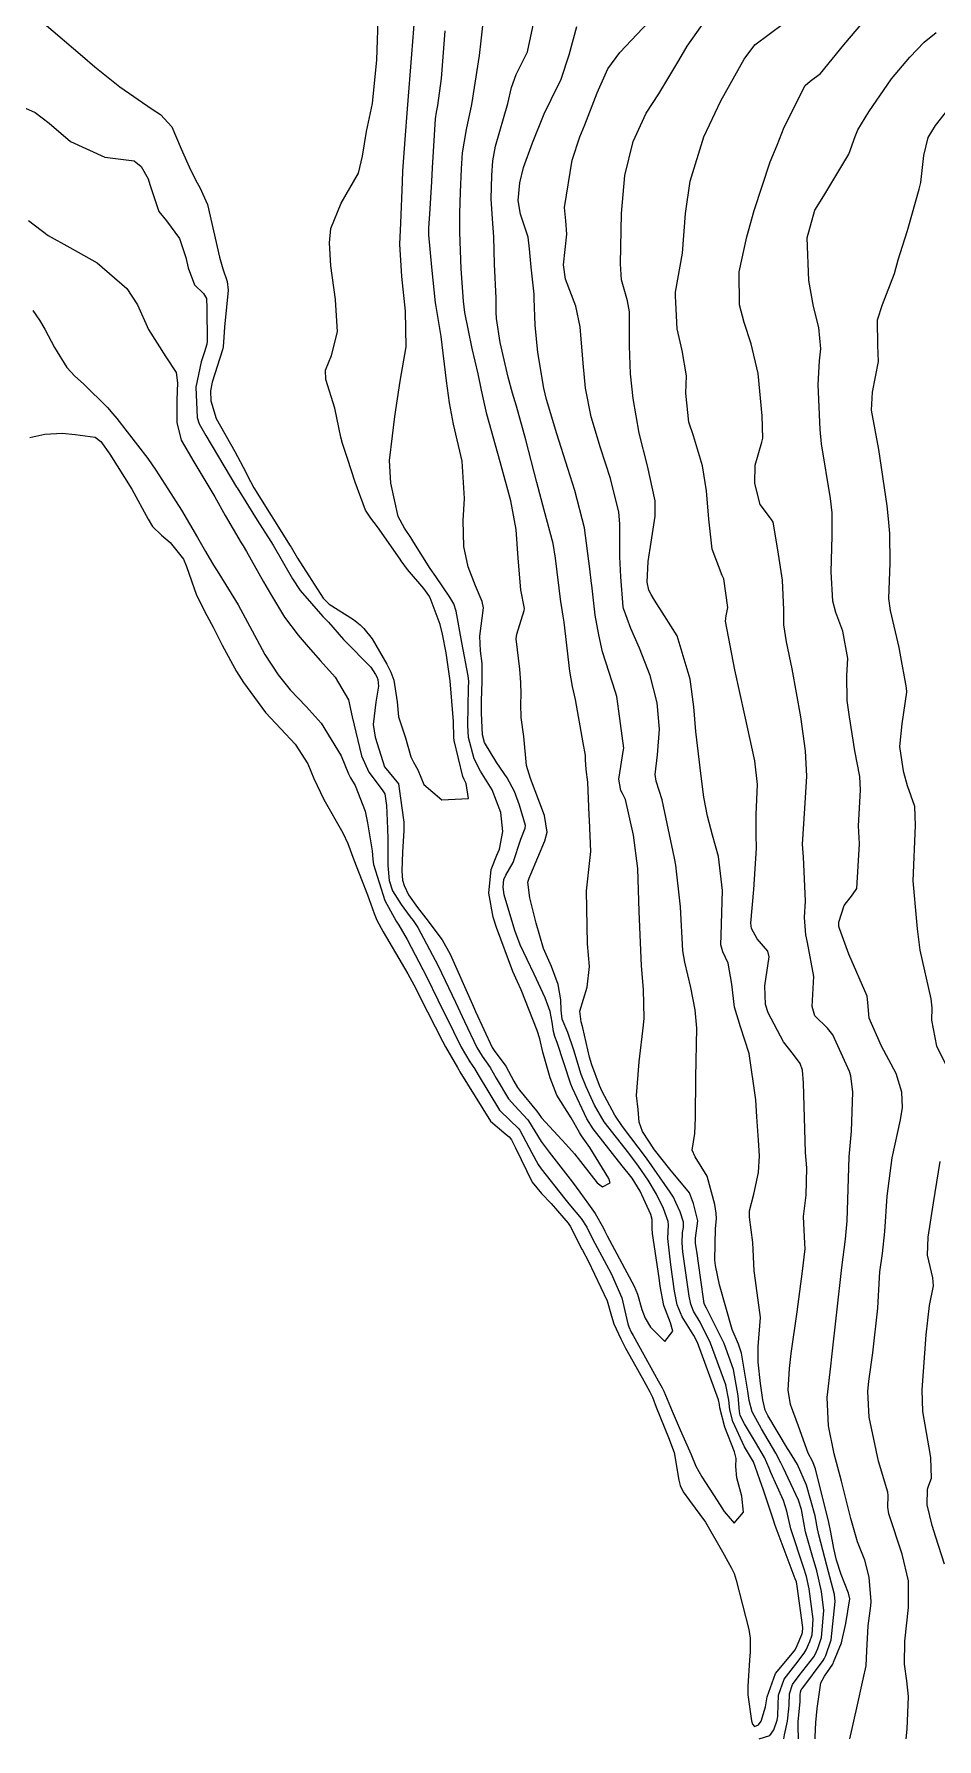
# Model space of a CAD drawing. Header units: feet. Extents: x 1313198 to 1317500, y 385000 to 389511.
# Drawn here: x 1316539 to 1316714.5, y 385000 to 385331.3 of the extents above; entities that cross this region are included whole.
import ezdxf

# ---------------------------------------------------------------- set-up
doc = ezdxf.new("R2010")
doc.units = ezdxf.units.FT
doc.layers.add('C-TOPO-MAJR', color=32, linetype='CONTINUOUS')

msp = doc.modelspace()

# ---------------------------------------------------------------- linework, layer by layer
at = {"layer": 'C-TOPO-MAJR'}
for points in [[(1316530.65, 385319.88), (1316539.23, 385316.03), (1316541.93, 385313.94), (1316546.07, 385310.43), (1316552.8, 385307.34), (1316558.49, 385306.63), (1316559.83, 385305.53), (1316561.16, 385303.13), (1316561.53, 385302.03), (1316563.27, 385296.81), (1316564.74, 385294.98), (1316567.27, 385291.59), (1316568.51, 385287.87), (1316568.95, 385285.85), (1316570.19, 385282.57), (1316571.97, 385280.89), (1316572.5, 385279.9), (1316572.57, 385277.99), (1316572.68, 385271.58), (1316572.61, 385271), (1316572.17, 385269.56), (1316571.5, 385267.61), (1316570.46, 385262.65), (1316570.74, 385256.77), (1316571.11, 385255.56), (1316572.37, 385253.26), (1316578.37, 385243.26), (1316578.48, 385243.08), (1316582.38, 385236.85), (1316585.02, 385232.67), (1316585.46, 385231.94), (1316589.23, 385225.44), (1316590.74, 385223.19), (1316595.1, 385218.13), (1316596.21, 385216.99), (1316599.16, 385213.61), (1316599.39, 385213.35), (1316604.47, 385208.25), (1316605.38, 385206.85), (1316605.62, 385206.37), (1316605.81, 385205.87), (1316605.97, 385204.59), (1316605.44, 385201.44), (1316604.91, 385197.12), (1316605.28, 385194.64), (1316607.13, 385188.87), (1316608.04, 385187.76), (1316609.83, 385185.62), (1316610.9, 385178.12), (1316610.88, 385176.43), (1316610.64, 385172.35), (1316610.45, 385168.63), (1316610.62, 385166.85), (1316610.93, 385165.81), (1316611.8, 385164.05), (1316613.52, 385161.55), (1316615.15, 385159.5), (1316618.29, 385155.29), (1316619.88, 385152.48), (1316624.21, 385142.7), (1316624.82, 385141.35), (1316628.06, 385134.33), (1316628.41, 385133.78), (1316630.67, 385130.73), (1316632.22, 385127.83), (1316632.96, 385126.55), (1316633.34, 385126.09), (1316636.67, 385122.06), (1316636.74, 385121.96), (1316637.64, 385120.68), (1316642.37, 385115.58), (1316644.03, 385113.67), (1316648.46, 385108.05), (1316649.46, 385107.3), (1316650.99, 385108.07), (1316650.72, 385108.93), (1316646.99, 385114.9), (1316645.4, 385117.18), (1316644.99, 385117.84), (1316643.41, 385120.67), (1316640.61, 385125.1), (1316639.31, 385128.43), (1316637.91, 385133.42), (1316637.28, 385136.06), (1316636.81, 385137.67), (1316633.65, 385145.59), (1316632.96, 385147.12), (1316632.08, 385149.12), (1316628.88, 385157.67), (1316628.21, 385159.68), (1316627.36, 385164.32), (1316627.83, 385168.94), (1316628.93, 385171.72), (1316629.45, 385172.88), (1316630.08, 385176.31), (1316629.7, 385180.05), (1316628.04, 385184.44), (1316625.77, 385188.08), (1316624.52, 385190.47), (1316623.46, 385194.58), (1316623.29, 385196.99), (1316623.44, 385204.24), (1316623.48, 385205.49), (1316623.4, 385206.6), (1316622.17, 385213.03), (1316621.02, 385219.11), (1316620.57, 385220.54), (1316619.83, 385221.87), (1316617.06, 385225.88), (1316615.97, 385227.42), (1316612.83, 385232.49), (1316612.23, 385233.44), (1316611, 385235.25), (1316609.77, 385237.57), (1316608.32, 385244.01), (1316608.08, 385248.4), (1316608.68, 385253.23), (1316609.11, 385256.98), (1316610.17, 385263.86), (1316611.31, 385270.48), (1316611.21, 385277.42), (1316610.45, 385284.16), (1316610.11, 385290.44), (1316610.28, 385294.52), (1316610.62, 385302.59), (1316610.69, 385304.68), (1316610.74, 385305.54), (1316611.12, 385310.79), (1316611.61, 385316.76), (1316612.42, 385327.37), (1316613.02, 385334.78)], [(1316538.19, 385252.88), (1316541.14, 385253.51), (1316544.46, 385253.73), (1316547.02, 385253.48), (1316550.87, 385252.93), (1316551.97, 385252.11), (1316553.73, 385249.63), (1316558, 385242.85), (1316561.17, 385237.03), (1316562.03, 385235.59), (1316563.77, 385233.91), (1316565.46, 385232.5), (1316568.05, 385229.25), (1316568.67, 385227.83), (1316570.58, 385222.28), (1316572.59, 385218.31), (1316573.8, 385216.06), (1316575.54, 385212.56), (1316578.35, 385207.45), (1316579.71, 385205.26), (1316583.96, 385199.46), (1316586.94, 385196.25), (1316589.75, 385193.3), (1316592.19, 385189.45), (1316593.38, 385186.63), (1316595.31, 385182.57), (1316599.04, 385176.04), (1316599.96, 385173.97), (1316601.17, 385170.79), (1316603.84, 385164.01), (1316605.13, 385160.4), (1316605.65, 385159.11), (1316606.84, 385156.81), (1316611.64, 385148.64), (1316613.17, 385145.84), (1316614.04, 385144.09), (1316618.36, 385135.58), (1316618.96, 385134.46), (1316621.27, 385130.45), (1316621.54, 385130.01), (1316621.77, 385129.6), (1316627.74, 385120.01), (1316630.75, 385117.46), (1316631.31, 385117), (1316631.76, 385116.42), (1316632.58, 385114.87), (1316635.78, 385108.2), (1316637.6, 385106.01), (1316639.5, 385104.04), (1316641.97, 385101.2), (1316642.79, 385100.22), (1316643.16, 385099.64), (1316645.46, 385095.15), (1316645.57, 385094.95), (1316646.68, 385092.88), (1316650.4, 385085.12), (1316651.23, 385082.17), (1316651.67, 385080.66), (1316653.06, 385077.71), (1316653.95, 385075.96), (1316655.35, 385073.37), (1316657.49, 385069.57), (1316658.67, 385067.42), (1316659.16, 385066.39), (1316659.93, 385064.44), (1316662.33, 385058.6), (1316663.37, 385055.67), (1316664.29, 385050.31), (1316664.54, 385049.22), (1316665.18, 385048.01), (1316666.41, 385046.32), (1316669.49, 385042.09), (1316672.82, 385036.35), (1316674.55, 385033.21), (1316675.06, 385032.12), (1316675.46, 385030.82), (1316677.94, 385021.26), (1316678.16, 385019.57), (1316678.14, 385016.92), (1316678.05, 385015.33), (1316677.74, 385010.22), (1316677.7, 385009.1), (1316677.73, 385008.59), (1316678.43, 385003.54), (1316678.6, 385002.87), (1316679.04, 385002.42), (1316679.78, 385002.71), (1316680.32, 385003.45), (1316681.12, 385006.2), (1316681.44, 385008.15), (1316683.1, 385012.69), (1316686.38, 385016.67), (1316686.88, 385017.3), (1316687.31, 385018.18), (1316688.22, 385020.29), (1316688.35, 385020.69), (1316688.39, 385021.62), (1316687.3, 385029.71), (1316687.14, 385030.52), (1316686.94, 385031.12), (1316683.01, 385041.5), (1316682.63, 385042.67), (1316680.76, 385048.33), (1316680.02, 385050.36), (1316679.16, 385052.92), (1316678.79, 385053.82), (1316678.04, 385055.13), (1316677.09, 385056.75), (1316674.77, 385061.71), (1316674.23, 385063.95), (1316674.03, 385065.8), (1316673.42, 385068.79), (1316670.46, 385076.93), (1316668.44, 385080.98), (1316667.17, 385083.15), (1316666.61, 385084.49), (1316666.31, 385086.02), (1316665.08, 385094.64), (1316664.94, 385096.4), (1316665.05, 385098.42), (1316665.2, 385099.35), (1316665.22, 385100.42), (1316664.55, 385102.39), (1316663.72, 385104.23), (1316663.25, 385105.24), (1316662.65, 385106.23), (1316658.01, 385112.86), (1316653.38, 385119.02), (1316651.87, 385121.21), (1316649.39, 385125.8), (1316648.88, 385126.96), (1316647.39, 385130.99), (1316646.98, 385132.47), (1316645.66, 385138.15), (1316645.31, 385139.33), (1316645.1, 385141.44), (1316646.52, 385146.09), (1316646.92, 385150.08), (1316646.56, 385154.49), (1316646.36, 385164.78), (1316647.08, 385171.29), (1316647.22, 385172.44), (1316646.94, 385178.56), (1316646.9, 385179.48), (1316646.63, 385185.92), (1316646.29, 385188.38), (1316646.19, 385190.23), (1316646.14, 385191.1), (1316645.69, 385193.57), (1316644.2, 385201.96), (1316643.67, 385204.53), (1316643.11, 385207.47), (1316642, 385216.99), (1316641.86, 385218.15), (1316641.56, 385219.88), (1316641.39, 385220.97), (1316640.37, 385229.43), (1316639.89, 385232.28), (1316638.14, 385238.76), (1316636.71, 385244.12), (1316634.57, 385252.46), (1316632.79, 385258.97), (1316632.01, 385261.49), (1316631.12, 385264.6), (1316629.6, 385271.38), (1316628.87, 385276.02), (1316628.82, 385277.24), (1316628.79, 385279.94), (1316628.5, 385286.54), (1316628.33, 385291.88), (1316628.08, 385295.35), (1316627.83, 385299.29), (1316627.96, 385303.83), (1316628.18, 385306.68), (1316628.68, 385309.48), (1316631.05, 385317.82), (1316631.79, 385320.93), (1316632.71, 385323.4), (1316634.91, 385327.85), (1316636.35, 385334.48)], [(1316538.75, 385277.6), (1316540.09, 385275.66), (1316541.09, 385273.92), (1316543, 385270.4), (1316545.36, 385266.52), (1316546.94, 385264.78), (1316548.65, 385263.35), (1316553.3, 385258.69), (1316554.34, 385257.52), (1316555.13, 385256.56), (1316561.15, 385248.81), (1316562.68, 385246.55), (1316564.99, 385242.93), (1316567.67, 385238.77), (1316570.78, 385233.43), (1316572.34, 385230.74), (1316573.04, 385229.48), (1316573.86, 385228.07), (1316574.9, 385226.49), (1316578.65, 385220.37), (1316582.3, 385213.64), (1316583.85, 385210.73), (1316586.46, 385206.74), (1316588.8, 385203.85), (1316591.91, 385200.61), (1316594.82, 385197.38), (1316598.72, 385191.05), (1316600.13, 385187.53), (1316600.5, 385186.75), (1316601.41, 385185.24), (1316603.38, 385180.25), (1316603.84, 385178), (1316604.73, 385172.57), (1316604.85, 385170.91), (1316604.97, 385169.89), (1316607.18, 385162.92), (1316609.4, 385158.92), (1316609.9, 385158.15), (1316611.49, 385155.32), (1316615.36, 385148), (1316617.49, 385143.62), (1316620.49, 385137.48), (1316622.04, 385134.41), (1316623.7, 385131.58), (1316624.58, 385130.25), (1316625.29, 385129.01), (1316629.48, 385122.19), (1316631.56, 385120.16), (1316633.1, 385118.69), (1316633.41, 385118.26), (1316635.77, 385113.87), (1316636.96, 385111.63), (1316637.57, 385110.76), (1316642.14, 385104.93), (1316642.94, 385103.97), (1316645.35, 385101.14), (1316646.42, 385099.45), (1316647.69, 385096.9), (1316647.99, 385096.34), (1316651.15, 385090.44), (1316653.2, 385085.72), (1316654.41, 385080.65), (1316654.57, 385080.1), (1316655.07, 385079.03), (1316655.41, 385078.41), (1316659.61, 385070.85), (1316660.31, 385069.57), (1316661.05, 385068.2), (1316661.36, 385067.6), (1316663, 385063.68), (1316664.58, 385060.09), (1316666.62, 385055.37), (1316667.6, 385053), (1316668.79, 385050.92), (1316671.78, 385046.35), (1316673.09, 385044.19), (1316675.08, 385041.93), (1316676.85, 385044.03), (1316676.53, 385047.17), (1316675.59, 385050.75), (1316675.36, 385052.94), (1316675.47, 385054.49), (1316675.12, 385055.76), (1316673.25, 385060.55), (1316672.3, 385064.33), (1316672.21, 385064.95), (1316672, 385065.92), (1316667.91, 385077.05), (1316667.23, 385078.37), (1316664.95, 385082.01), (1316663.98, 385084.34), (1316663.49, 385087), (1316662.77, 385092.11), (1316662.2, 385097.26), (1316662.3, 385099.89), (1316662.24, 385100.55), (1316661.31, 385103.07), (1316659.99, 385105.85), (1316658.37, 385108.57), (1316656.47, 385111.32), (1316654.56, 385113.8), (1316649.83, 385119.94), (1316647.92, 385123.15), (1316646.31, 385126.71), (1316645.36, 385129.13), (1316643.92, 385133.85), (1316642.76, 385137.25), (1316641.64, 385139.89), (1316641.41, 385141.62), (1316641.4, 385143.62), (1316640.89, 385146.59), (1316639.54, 385150.12), (1316638.04, 385153.61), (1316636.59, 385158.5), (1316635.37, 385163.42), (1316634.96, 385166.47), (1316635.21, 385167.28), (1316635.53, 385168.03), (1316638.26, 385174.52), (1316638.73, 385176.18), (1316638.21, 385179.44), (1316635.46, 385186.6), (1316634.72, 385189.15), (1316634.21, 385194.77), (1316633.69, 385198.46), (1316633.58, 385201.06), (1316633.66, 385202.99), (1316633.59, 385205.28), (1316633.38, 385207.88), (1316632.7, 385213.79), (1316632.84, 385214.66), (1316634.28, 385219.27), (1316634.29, 385219.65), (1316633.59, 385223.3), (1316633.09, 385229.46), (1316632.67, 385235.01), (1316631.65, 385240.58), (1316629.59, 385248.16), (1316627.03, 385257.44), (1316625.99, 385262.11), (1316625.29, 385265.26), (1316624.14, 385270.21), (1316622.75, 385277.21), (1316622.45, 385279.37), (1316621.99, 385285.64), (1316621.75, 385292.77), (1316621.77, 385296.46), (1316621.91, 385300.58), (1316622.06, 385305.1), (1316622.27, 385308.19), (1316623.05, 385312.72), (1316624.08, 385317.62), (1316625.57, 385327.15), (1316625.91, 385329.97), (1316626.39, 385334.66)], [(1316541, 385333.31), (1316548.46, 385326.97), (1316550.8, 385324.89), (1316555.67, 385321.01), (1316561.94, 385316.69), (1316563.56, 385315.65), (1316565.81, 385313.29), (1316567.62, 385309.01), (1316569.18, 385305.49), (1316570.46, 385302.83), (1316571.23, 385301.49), (1316572.75, 385298.15), (1316575.08, 385287.96), (1316575.68, 385285.67), (1316576.51, 385283.18), (1316576.71, 385281.53), (1316576.01, 385274.31), (1316575.89, 385272.37), (1316575.77, 385270.5), (1316575.64, 385269.94), (1316573.63, 385263.66), (1316573.3, 385261.98), (1316573.37, 385259.99), (1316574.38, 385256.61), (1316578.01, 385250.15), (1316580.19, 385246.15), (1316580.43, 385245.59), (1316581.71, 385243.09), (1316588.8, 385231.81), (1316588.95, 385231.57), (1316590.22, 385229.43), (1316595.2, 385221.65), (1316596.39, 385220.49), (1316601.06, 385217.55), (1316602.39, 385216.46), (1316603.07, 385215.75), (1316604.74, 385213.76), (1316607.59, 385208.83), (1316608.32, 385207.32), (1316608.94, 385205.74), (1316609.59, 385201.55), (1316609.86, 385198.58), (1316611.21, 385194.56), (1316612.22, 385190.82), (1316612.78, 385189.77), (1316613.56, 385188.34), (1316614.75, 385185.47), (1316618.25, 385182.48), (1316623.41, 385182.73), (1316623.01, 385185.68), (1316622.59, 385186.46), (1316622.34, 385187.02), (1316620.63, 385194.04), (1316620.58, 385194.6), (1316620.54, 385197.71), (1316619.9, 385205.61), (1316619.1, 385211.04), (1316618.4, 385214.7), (1316617.92, 385216.52), (1316616.01, 385221.72), (1316615.76, 385222.19), (1316614.74, 385223.56), (1316611.57, 385227.25), (1316610.38, 385228.93), (1316610.18, 385229.25), (1316605.73, 385235.55), (1316604.43, 385237.21), (1316603.44, 385238.77), (1316601.43, 385244.21), (1316599.94, 385248.84), (1316598.95, 385251.71), (1316598.66, 385252.93), (1316597.49, 385258.6), (1316595.73, 385264.13), (1316595.62, 385265.97), (1316596.79, 385268.8), (1316597.98, 385273.45), (1316597.61, 385279.71), (1316596.71, 385286.27), (1316596.44, 385290.69), (1316596.7, 385293.47), (1316598.7, 385298.42), (1316602.06, 385304.23), (1316602.81, 385307.56), (1316603.59, 385312.33), (1316604.76, 385317.8), (1316605.61, 385326.3), (1316605.92, 385335.87)], [(1316684.73, 385000), (1316684.84, 385000.79), (1316685.39, 385003.47), (1316685.71, 385005.82), (1316685.73, 385006.59), (1316685.82, 385008.79), (1316686.42, 385010.57), (1316687.68, 385012.29), (1316690.52, 385015.94), (1316690.79, 385016.41), (1316691.32, 385017.57), (1316692.05, 385019.72), (1316692.49, 385024.94), (1316692.06, 385028.62), (1316691.09, 385032.65), (1316690.2, 385035.72), (1316688.9, 385040.21), (1316688.25, 385043.86), (1316688.13, 385044.61), (1316687.56, 385046.4), (1316684.59, 385052.74), (1316684.14, 385053.64), (1316683.14, 385055.55), (1316680.39, 385060.25), (1316678.55, 385063.58), (1316677.96, 385065.74), (1316677.73, 385067.55), (1316676.47, 385074.97), (1316675.92, 385076.68), (1316674.7, 385079.55), (1316672.19, 385088.22), (1316671.44, 385091.97), (1316671.29, 385093.05), (1316671.44, 385099.19), (1316671.64, 385101.04), (1316671.59, 385102.13), (1316671.31, 385103.87), (1316669.8, 385109.38), (1316667.47, 385113.11), (1316666.89, 385114.42), (1316667.43, 385117.67), (1316667.53, 385120.67), (1316667.6, 385128.52), (1316667.83, 385138.13), (1316667.46, 385141.65), (1316666.66, 385146), (1316665.44, 385150.95), (1316665.07, 385153.12), (1316664.64, 385161.72), (1316663.7, 385169.77), (1316663.45, 385171.12), (1316661.04, 385182.48), (1316659.91, 385186.12), (1316659.69, 385187.42), (1316660.13, 385191.22), (1316660.55, 385196.2), (1316660.07, 385201.32), (1316658.74, 385206.64), (1316656.67, 385211.97), (1316655, 385215.79), (1316653.54, 385219.68), (1316653.47, 385219.99), (1316653.01, 385225.81), (1316652.87, 385229.68), (1316652.82, 385236.13), (1316652.66, 385238.35), (1316651.02, 385244.93), (1316649.1, 385250.89), (1316647.27, 385256.9), (1316646.2, 385262.46), (1316645.74, 385267.35), (1316645.14, 385274.4), (1316644.3, 385278.39), (1316642.31, 385283.68), (1316641.9, 385286.46), (1316642.52, 385292.37), (1316642.32, 385295.02), (1316642.08, 385297.59), (1316643.61, 385306.76), (1316645.09, 385311.3), (1316646.02, 385313.65), (1316648.42, 385319.87), (1316650.51, 385324.55), (1316652.85, 385327.69), (1316660.63, 385335.91)], [(1316687.56, 385000), (1316687.47, 385002.44), (1316687.51, 385003.32), (1316687.86, 385007.25), (1316687.91, 385008.57), (1316687.93, 385009.09), (1316688.08, 385009.52), (1316688.37, 385009.94), (1316692.37, 385015.24), (1316692.53, 385015.53), (1316692.86, 385016.23), (1316693.9, 385019.23), (1316694.7, 385026.73), (1316694.56, 385028.05), (1316693.06, 385033.71), (1316691.92, 385038.15), (1316691.54, 385039.63), (1316691.28, 385040.85), (1316690.78, 385043.33), (1316689.14, 385049.28), (1316687.34, 385053.33), (1316685.8, 385055.83), (1316685.41, 385056.46), (1316681.58, 385062.85), (1316681.1, 385063.85), (1316680.6, 385065.92), (1316680.19, 385069.05), (1316679.72, 385073.2), (1316679.75, 385076.25), (1316680.15, 385081.89), (1316678.98, 385090.51), (1316678.92, 385090.96), (1316678.69, 385096.45), (1316678.02, 385101.37), (1316678.06, 385102.63), (1316678.89, 385105.84), (1316679.79, 385110.04), (1316680, 385113.3), (1316679.79, 385116.37), (1316679.45, 385120.88), (1316679.25, 385124.2), (1316677.96, 385133.17), (1316676.27, 385138.36), (1316675.11, 385142.16), (1316674.62, 385146.65), (1316673.86, 385150.75), (1316672.83, 385152.95), (1316672.45, 385154.31), (1316672.51, 385156.18), (1316672.79, 385164.87), (1316672.02, 385171.47), (1316670.88, 385175.59), (1316669.87, 385179.28), (1316669.16, 385182.99), (1316668.64, 385187.05), (1316667.62, 385195.76), (1316667.21, 385200.54), (1316666.48, 385205.95), (1316664.01, 385214.35), (1316661.53, 385218.24), (1316659.59, 385221.25), (1316658.95, 385222.35), (1316658.48, 385223.2), (1316658.15, 385224.79), (1316658.36, 385228.8), (1316658.92, 385232.55), (1316659.72, 385237.6), (1316659.72, 385240.58), (1316658.21, 385247.4), (1316656.61, 385253.74), (1316655.46, 385260.46), (1316654.89, 385265.26), (1316654.7, 385270.73), (1316654.72, 385277.32), (1316654.33, 385279.42), (1316653.18, 385283.5), (1316653, 385286.65), (1316653.17, 385296.4), (1316653.8, 385303.79), (1316655.44, 385310.38), (1316657.99, 385315.93), (1316660.41, 385319.66), (1316664.32, 385326.13), (1316665.94, 385328.95), (1316669.65, 385334.25)], [(1316537.95, 385295.08), (1316541.75, 385292.17), (1316545.94, 385289.79), (1316551.28, 385286.82), (1316557.06, 385281.87), (1316559.1, 385278.64), (1316561.28, 385273.9), (1316564.61, 385268.56), (1316566.64, 385265.52), (1316566.89, 385263.49), (1316566.78, 385260.24), (1316566.78, 385255.83), (1316567.6, 385252.39), (1316570.04, 385248.19), (1316574.15, 385241.36), (1316576.16, 385237.72), (1316579.29, 385232.45), (1316579.67, 385231.82), (1316580.32, 385230.74), (1316583.63, 385224.83), (1316584.93, 385222.52), (1316587.69, 385217.98), (1316590.31, 385214.5), (1316592.28, 385212.22), (1316594.69, 385209.46), (1316597.54, 385206.32), (1316600.1, 385201.94), (1316600.82, 385198.58), (1316602.66, 385191.03), (1316604.05, 385187.88), (1316606.67, 385184.43), (1316607.16, 385183.67), (1316607.52, 385181.38), (1316607.56, 385179.96), (1316607.72, 385176.84), (1316607.78, 385174.93), (1316607.75, 385169.73), (1316608, 385166.83), (1316608.69, 385164.78), (1316610.36, 385162.12), (1316612.13, 385159.74), (1316612.66, 385159.04), (1316613.62, 385157.68), (1316617.57, 385150.2), (1316620.88, 385143.16), (1316622.64, 385139.4), (1316625.07, 385134.37), (1316626.08, 385132.7), (1316627.62, 385130.49), (1316628.78, 385128.42), (1316631.22, 385124.37), (1316632.42, 385123.04), (1316634.89, 385120.38), (1316635.07, 385120.11), (1316637.58, 385116.09), (1316639.08, 385114.04), (1316643.63, 385108.17), (1316645.04, 385106.22), (1316646.75, 385103.88), (1316648.02, 385102.09), (1316649.66, 385099.26), (1316649.94, 385098.67), (1316650.41, 385097.73), (1316655.65, 385087.98), (1316656.3, 385086.39), (1316657.11, 385083.41), (1316657.78, 385081.74), (1316658.8, 385080.01), (1316661.57, 385077.23), (1316663.16, 385079.22), (1316662.66, 385080.83), (1316661.36, 385084.19), (1316660.7, 385087.97), (1316660.48, 385089.61), (1316659.16, 385098.22), (1316659.14, 385099.15), (1316659.13, 385100.95), (1316658.88, 385101.9), (1316656.81, 385106.44), (1316655.22, 385108.95), (1316654.43, 385109.95), (1316653.28, 385111.38), (1316647.64, 385118.58), (1316646.46, 385120.5), (1316643.66, 385126.45), (1316643.34, 385127.26), (1316640.66, 385135.32), (1316640.23, 385136.47), (1316639.95, 385137.48), (1316639.71, 385139.29), (1316639.33, 385141.36), (1316638.32, 385143.99), (1316636.21, 385148.6), (1316633.49, 385154.29), (1316632.41, 385157.12), (1316630.39, 385164.02), (1316630.14, 385165.52), (1316630.28, 385167), (1316630.67, 385167.82), (1316632.11, 385170.29), (1316633.63, 385174.81), (1316634.43, 385176.97), (1316634.5, 385177.51), (1316633.36, 385181.43), (1316632.36, 385184.09), (1316630.93, 385186.74), (1316628.91, 385189.66), (1316626.53, 385193.64), (1316626.14, 385195.09), (1316625.96, 385199.34), (1316625.99, 385201.74), (1316626.11, 385205.46), (1316626.06, 385208.97), (1316625.76, 385211.44), (1316625.61, 385214.31), (1316626.32, 385219.82), (1316626.12, 385221.05), (1316624.82, 385224.08), (1316623.4, 385227.75), (1316622.56, 385231.69), (1316622.38, 385236.78), (1316622.69, 385241.01), (1316622.2, 385248.29), (1316620.55, 385255.48), (1316619.73, 385259.65), (1316619.19, 385263.91), (1316618.11, 385272.54), (1316617.13, 385278.35), (1316617.03, 385279.09), (1316616.33, 385285.97), (1316615.75, 385292.3), (1316615.76, 385293.65), (1316615.93, 385296.27), (1316616.28, 385302.64), (1316616.43, 385305.32), (1316617.04, 385314.8), (1316617.24, 385316.08), (1316617.5, 385317.42), (1316618.16, 385322.62), (1316618.91, 385331.91)], [(1316679.92, 385000), (1316681.96, 385000.69), (1316682.78, 385001.78), (1316683.44, 385003.61), (1316683.57, 385004.38), (1316683.57, 385004.64), (1316683.7, 385008.48), (1316684.76, 385011.63), (1316687.01, 385014.53), (1316688.68, 385016.63), (1316689.05, 385017.3), (1316689.78, 385018.92), (1316690.2, 385020.2), (1316690.39, 385023.24), (1316689.65, 385029.17), (1316689.11, 385031.58), (1316688.56, 385033.39), (1316686.1, 385040.83), (1316685.3, 385044.25), (1316684.66, 385046.35), (1316682.2, 385051.78), (1316681.87, 385052.61), (1316680.94, 385054.68), (1316679.21, 385057.69), (1316677.04, 385061.21), (1316676.24, 385062.83), (1316676.08, 385063.59), (1316675.84, 385066.66), (1316674.9, 385071.78), (1316673.12, 385076.81), (1316669.71, 385083.7), (1316669.38, 385084.28), (1316669.24, 385084.64), (1316669.16, 385085.04), (1316668.61, 385089.23), (1316667.81, 385094.79), (1316667.52, 385096.27), (1316667.53, 385097.32), (1316667.98, 385100.69), (1316667.15, 385104.02), (1316666.98, 385104.58), (1316666.4, 385106.14), (1316662.53, 385110.73), (1316659.61, 385114.47), (1316657.25, 385118.04), (1316656.61, 385119.82), (1316656.43, 385122.31), (1316656.08, 385125), (1316656.61, 385131.57), (1316657.45, 385138.68), (1316657.54, 385140.06), (1316657.47, 385145.64), (1316657.05, 385150.23), (1316656.59, 385160.8), (1316656.31, 385169.14), (1316655.48, 385175.64), (1316653.92, 385182.55), (1316653.37, 385183.72), (1316653.05, 385184.32), (1316652.65, 385186.52), (1316653.58, 385192.23), (1316653.6, 385192.53), (1316652.67, 385199.71), (1316652.23, 385202.56), (1316652, 385203.42), (1316649.5, 385211.21), (1316648.73, 385214.55), (1316648.08, 385218.36), (1316647.38, 385224.17), (1316647.34, 385224.55), (1316647.03, 385227.36), (1316645.97, 385235.36), (1316644.11, 385242.61), (1316642.71, 385246.84), (1316640.58, 385253.57), (1316638.61, 385260.29), (1316638.08, 385262.48), (1316636.9, 385269.43), (1316636.36, 385274.69), (1316636.2, 385279.92), (1316636.18, 385280.77), (1316635.61, 385286.02), (1316635.28, 385289.55), (1316635, 385291.8), (1316633.57, 385296.31), (1316633.11, 385298.92), (1316633.39, 385302.37), (1316634.12, 385305.35), (1316635.85, 385310.17), (1316638.12, 385315.78), (1316639.47, 385318.6), (1316641.46, 385322.53), (1316643.01, 385327.22), (1316644.46, 385332.73)], [(1316690.81, 385000), (1316690.8, 385000.4), (1316690.95, 385003.18), (1316691.21, 385005.9), (1316691.93, 385010.9), (1316692.58, 385012.22), (1316694.21, 385014.55), (1316694.27, 385014.65), (1316694.38, 385014.89), (1316695.9, 385018.7), (1316696.76, 385022.44), (1316697.51, 385027.22), (1316697.3, 385028.34), (1316695.84, 385031.94), (1316694.97, 385034.75), (1316694.45, 385037.01), (1316693.83, 385040.18), (1316693.43, 385042.05), (1316690.87, 385052.46), (1316690.25, 385053.94), (1316689.43, 385055.54), (1316687.53, 385060.75), (1316686.02, 385065), (1316685.57, 385067.77), (1316685.8, 385071.99), (1316686.11, 385074.86), (1316687.27, 385082.98), (1316688.34, 385090.92), (1316688.83, 385095.25), (1316688.81, 385096.28), (1316688.55, 385101.51), (1316689.05, 385105.63), (1316689.16, 385110.96), (1316688.92, 385113.98), (1316688.52, 385127.51), (1316688.33, 385129.98), (1316687.89, 385131.26), (1316686.57, 385132.99), (1316684.62, 385135.47), (1316681.64, 385141.06), (1316681.14, 385142.72), (1316681.01, 385146.33), (1316681.86, 385152), (1316681.62, 385153.07), (1316679.55, 385155.48), (1316678.41, 385157.45), (1316678.3, 385158.51), (1316678.89, 385165.04), (1316679.42, 385173.11), (1316679.34, 385175.69), (1316679.35, 385179.63), (1316679.62, 385185.43), (1316679.1, 385190.09), (1316677.1, 385198.96), (1316675.17, 385207.72), (1316673.4, 385217.22), (1316673.5, 385218.25), (1316673.84, 385219.88), (1316673.06, 385225.42), (1316672.75, 385226.09), (1316670.78, 385231.18), (1316670.16, 385236.99), (1316669.67, 385242.5), (1316668.89, 385247.36), (1316667.16, 385253.24), (1316666.27, 385255.88), (1316665.67, 385261.52), (1316665.82, 385264.89), (1316664.93, 385269.81), (1316664.01, 385274.01), (1316663.7, 385279.14), (1316663.64, 385280.42), (1316663.69, 385281.16), (1316665.02, 385288.7), (1316665.63, 385296.44), (1316666.54, 385302.69), (1316669.15, 385311.29), (1316672.49, 385318.33), (1316676.98, 385326.43), (1316679.09, 385329.18), (1316684.65, 385333.31)], [(1316697.56, 385000), (1316698.91, 385006.02), (1316700.12, 385011.61), (1316700.69, 385014.21), (1316700.86, 385017.1), (1316701.07, 385021.99), (1316701.63, 385025.88), (1316701.69, 385026.7), (1316701.3, 385031.45), (1316700.45, 385034.7), (1316699.05, 385038.31), (1316697.72, 385042.8), (1316695.93, 385050.07), (1316694.52, 385055.39), (1316693.36, 385060.86), (1316693.14, 385066.36), (1316693.82, 385072.41), (1316694.06, 385074.25), (1316694.98, 385082.92), (1316695.97, 385091.59), (1316696.7, 385097.14), (1316697.04, 385100.65), (1316697.18, 385106.8), (1316697.41, 385113.09), (1316697.88, 385118.11), (1316698.1, 385125.69), (1316697.73, 385128.83), (1316697.47, 385129.68), (1316694.25, 385136.82), (1316693.2, 385138.14), (1316690.73, 385140.48), (1316690.19, 385142.31), (1316690.56, 385148.18), (1316689.32, 385154.76), (1316688.96, 385156.26), (1316688.75, 385159.59), (1316688.94, 385162.84), (1316688.52, 385171.31), (1316688.34, 385173.86), (1316688.8, 385180.8), (1316689.2, 385187.06), (1316688.9, 385191.97), (1316687.98, 385198.62), (1316686.32, 385207.95), (1316685.21, 385213.2), (1316684.73, 385216.49), (1316684.73, 385219.39), (1316684.44, 385225.15), (1316683.54, 385231.04), (1316682.66, 385236.41), (1316682.34, 385236.97), (1316680.13, 385239.86), (1316679.09, 385243.94), (1316679.11, 385247.52), (1316680.45, 385251.99), (1316680.6, 385252.79), (1316680.53, 385257.07), (1316679.75, 385265.31), (1316678.38, 385271.08), (1316677.01, 385275.26), (1316676.12, 385278.69), (1316676.05, 385285.06), (1316677.5, 385291.87), (1316678.92, 385297.01), (1316682.05, 385306.44), (1316683.42, 385309.71), (1316684.78, 385313.18), (1316688.87, 385321.32), (1316689.8, 385322.15), (1316691.83, 385323.65), (1316696.36, 385329.16), (1316700.09, 385333.54)], [(1316708.48, 385000), (1316708.66, 385001.87), (1316708.93, 385008.23), (1316708.58, 385011.29), (1316708.17, 385014.53), (1316708.2, 385018.96), (1316708.95, 385025.55), (1316708.92, 385030.71), (1316707.68, 385035.92), (1316705.14, 385043.71), (1316704.91, 385045.04), (1316704.99, 385047.3), (1316704.94, 385047.95), (1316703.12, 385054), (1316701.28, 385062.55), (1316701.01, 385067.5), (1316701.2, 385069.49), (1316702.01, 385075.01), (1316702.95, 385083.73), (1316703.3, 385089.64), (1316703.38, 385090.78), (1316703.86, 385094.35), (1316704.36, 385098.6), (1316704.82, 385105.45), (1316705.78, 385112.92), (1316707.37, 385120.3), (1316707.76, 385122.71), (1316707.67, 385125.67), (1316706.51, 385129.29), (1316703.67, 385134.59), (1316701.3, 385140.06), (1316701, 385143.08), (1316700.89, 385144.33), (1316697.32, 385152.48), (1316695.51, 385157.47), (1316695.42, 385157.86), (1316695.41, 385158.72), (1316696.41, 385161.94), (1316698.03, 385163.99), (1316698.89, 385165.28), (1316699.38, 385173.96), (1316699.23, 385177.44), (1316699.63, 385184.39), (1316699.45, 385187.01), (1316698.48, 385191.97), (1316697.47, 385198.64), (1316697.04, 385201.76), (1316696.94, 385206.65), (1316697.16, 385209.92), (1316696.15, 385215.26), (1316694.82, 385218.88), (1316694.25, 385221.11), (1316693.91, 385226.79), (1316694.12, 385233.69), (1316694.09, 385238.22), (1316693.75, 385241.02), (1316692.02, 385251.69), (1316691.74, 385254.44), (1316691.38, 385263.19), (1316691.64, 385267.79), (1316691.88, 385270.12), (1316691.49, 385274.26), (1316690.47, 385278.32), (1316689.55, 385283.37), (1316689.24, 385291.68), (1316690.75, 385297.09), (1316692.48, 385299.83), (1316697.37, 385307.97), (1316698.54, 385311.4), (1316699.06, 385312.68), (1316701.21, 385316.18), (1316705.63, 385322.59), (1316709.2, 385326.8), (1316711.97, 385329.7), (1316714.32, 385331.61)], [(1316716.3, 385130.78), (1316714.43, 385134.61), (1316713.48, 385139.65), (1316713.54, 385142.06), (1316713.34, 385143.82), (1316711.23, 385153.28), (1316710.7, 385157.39), (1316710.53, 385158.84), (1316709.86, 385166.74), (1316710.32, 385177.49), (1316710.18, 385181.2), (1316708.74, 385185.21), (1316708.04, 385187.82), (1316707.9, 385188.49), (1316707.22, 385192.85), (1316707.73, 385197.22), (1316708.63, 385203.37), (1316708.57, 385204.27), (1316707.34, 385210.99), (1316707.12, 385212.08), (1316705.42, 385219.24), (1316705.11, 385221.6), (1316705.38, 385228.47), (1316705.33, 385234.22), (1316705.02, 385237.11), (1316704.78, 385239.64), (1316703.15, 385250.57), (1316701.76, 385258.2), (1316701.91, 385261.68), (1316703.09, 385267.66), (1316702.96, 385270.77), (1316702.92, 385275.76), (1316703.87, 385278.73), (1316706.19, 385284.76), (1316706.95, 385287.43), (1316708.66, 385292.92), (1316708.84, 385293.57), (1316710.98, 385301.14), (1316711.32, 385302.44), (1316711.94, 385307.7), (1316712.77, 385311.2), (1316714.16, 385313.51), (1316718.23, 385318.7)], [(1316715.92, 385033.93), (1316714.27, 385039.18), (1316713.52, 385041.45), (1316712.59, 385045.46), (1316712.64, 385048.53), (1316712.91, 385049.28), (1316713.42, 385050.66), (1316713.29, 385054.62), (1316713.12, 385055.48), (1316711.69, 385063.62), (1316711.61, 385067.84), (1316712.39, 385078.52), (1316713.03, 385084.19), (1316713.76, 385088.02), (1316713.65, 385089.62), (1316712.61, 385094), (1316712.73, 385097.48), (1316713.79, 385104.17), (1316715.06, 385112.22)]]:
    msp.add_lwpolyline(points, dxfattribs=at)

doc.saveas('drawing.dxf')
